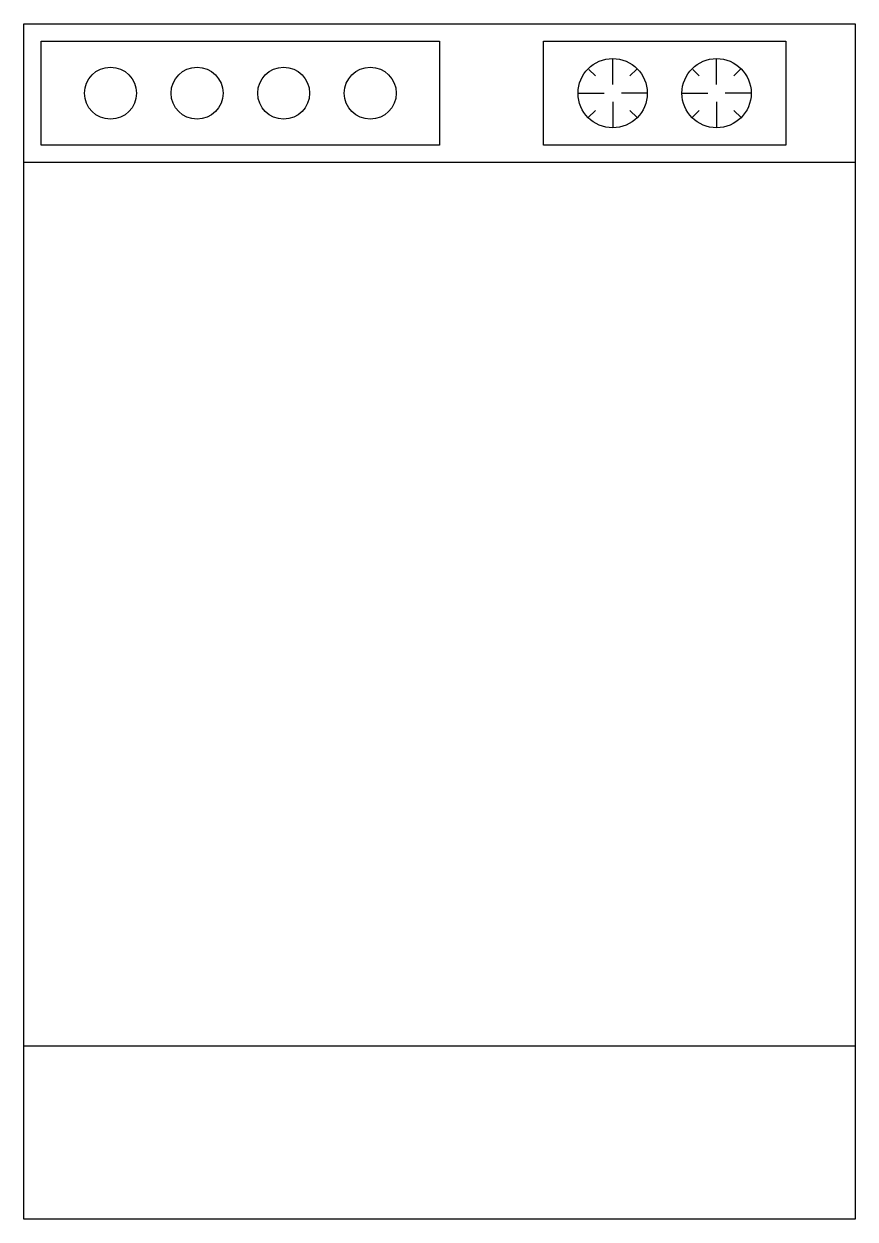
# Model space of a CAD drawing. Extents: x 60.1 to 84.1, y 145 to 179.5.
import ezdxf

# ---------------------------------------------------------------- set-up
doc = ezdxf.new("R2010")
doc.units = 0
doc.layers.get('0').update_dxf_attribs({"linetype": 'CONTINUOUS'})

# ---------------------------------------------------------------- blocks, each defined once
blk = doc.blocks.new('GESCHIRRSPÜLMASCHINE')
for p, q in [((17, 32.75), (17, 33.5)), ((20, 32.75), (20, 33.5)), ((16.3156, 33.1843), (16.5, 33)), ((17.5, 33), (17.6938, 33.1938)), ((19.3156, 33.1843), (19.5, 33)), ((20.5, 33), (20.6938, 33.1938)), ((16, 32.5), (16.75, 32.5)), ((18, 32.5), (17.25, 32.5)), ((19, 32.5), (19.75, 32.5)), ((21, 32.5), (20.25, 32.5)), ((17, 32.25), (17, 31.5)), ((20, 32.25), (20, 31.5)), ((16.5, 32), (16.2942, 31.7942)), ((17.7061, 31.7939), (17.5, 32)), ((19.5, 32), (19.2942, 31.7942)), ((20.7061, 31.7939), (20.5, 32)), ((24, 30.5), (0, 30.5)), ((0, 5), (24, 5))]:
    blk.add_line(p, q)
for points in [[(0, 0), (0, 34.5), (24, 34.5), (24, 0)], [(0.5, 31), (0.5, 34), (12, 34), (12, 31)], [(15, 31), (15, 34), (22, 34), (22, 31)]]:
    blk.add_lwpolyline(points, close=True)
for centre, radius in [((17, 32.5), 1), ((20, 32.5), 1), ((2.5, 32.5), 0.75), ((5, 32.5), 0.75), ((7.5, 32.5), 0.75), ((10, 32.5), 0.75)]:
    blk.add_circle(centre, radius)

msp = doc.modelspace()

# ---------------------------------------------------------------- block references
msp.add_blockref('GESCHIRRSPÜLMASCHINE', (60.106, 145.043))

doc.saveas('drawing.dxf')
